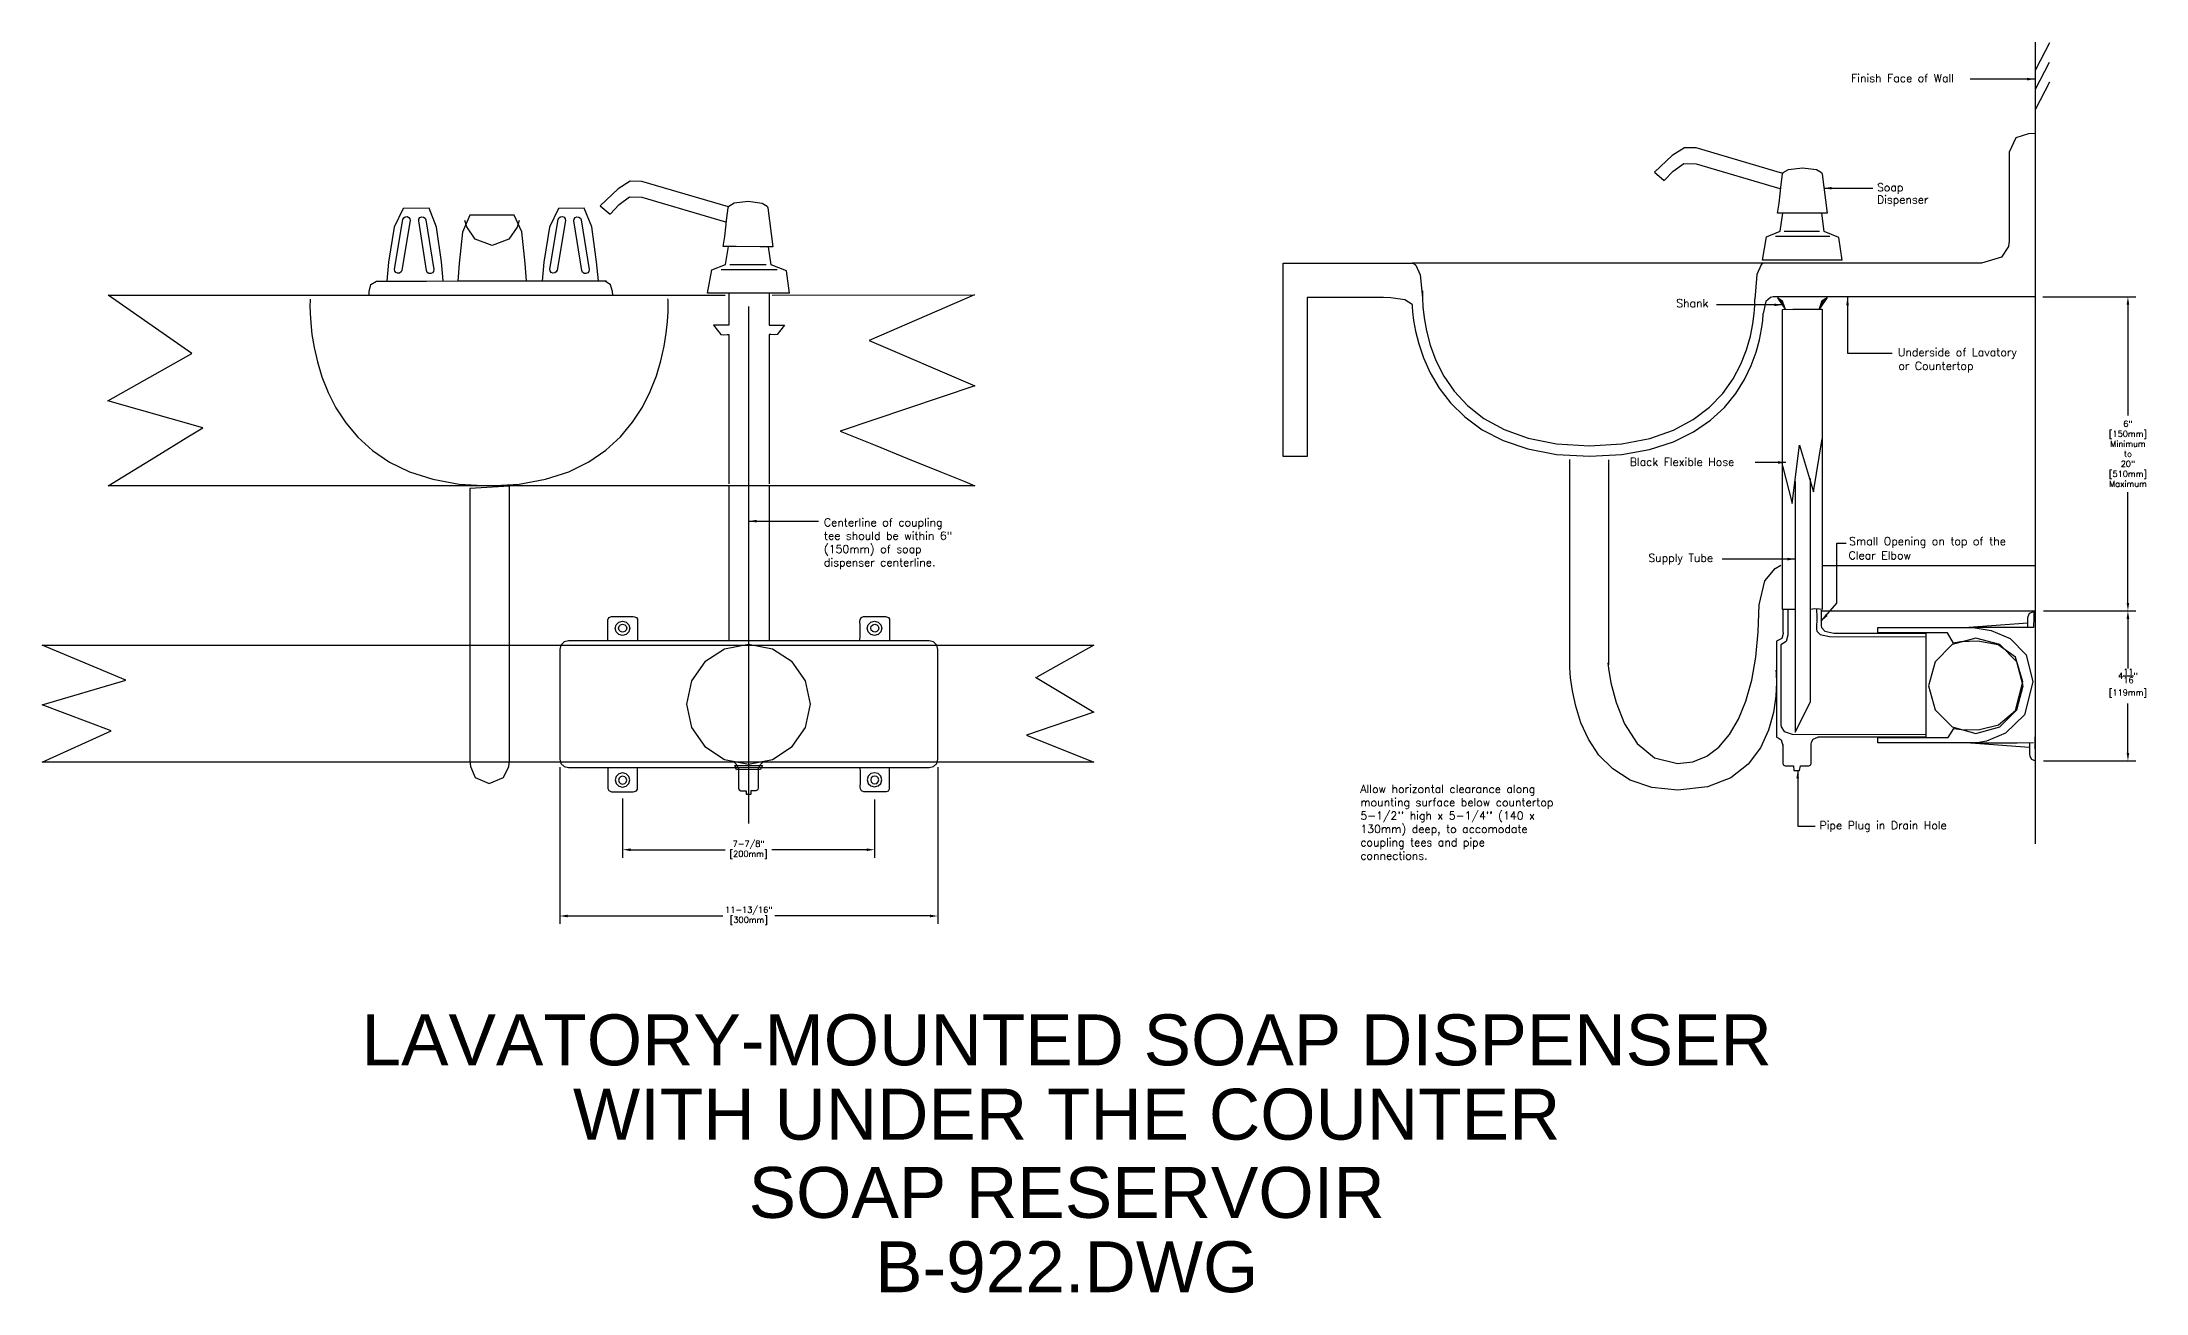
# Model space of a CAD drawing. Header units: inches. Extents: x 14 to 79.8, y -35.5 to 34.6.
# Drawn here: x 14 to 79.8, y -35.5 to 3.6 of the extents above; entities that cross this region are included whole.
import ezdxf
from ezdxf.enums import TextEntityAlignment as Align

# ---------------------------------------------------------------- set-up
doc = ezdxf.new("R2010")
doc.units = ezdxf.units.IN
doc.header["$MEASUREMENT"] = 0
doc.header["$PDMODE"] = 35
doc.header["$PDSIZE"] = 0.000315
doc.layers.get('0').update_dxf_attribs({"linetype": 'CONTINUOUS'})
doc.layers.get('Defpoints').update_dxf_attribs({"linetype": 'CONTINUOUS'})
for name, color, linetype in [('detail', 4, 'CONTINUOUS'), ('dim', 1, 'CONTINUOUS'), ('text', 2, 'CONTINUOUS')]:
    doc.layers.add(name, color=color, linetype=linetype)
doc.styles.add('Arial_5', font='arial.ttf', dxfattribs={"height": 5})
doc.styles.add('DIM_S.5', font='simplex.shx', dxfattribs={"height": 0.1875})
doc.dimstyles.new('DIM_S_7', dxfattribs={"dimtxt": 0.12, "dimasz": 0.25, "dimexe": 0.25, "dimexo": 0.25, "dimgap": 0.09375, "dimtad": 1, "dimtih": 1, "dimtoh": 1, "dimdec": 4, "dimrnd": 0.0625, "dimzin": 0, "dimdsep": 46, "dimlunit": 4, "dimtxsty": 'DIM_S.5', "dimcen": 0.09375, "dimaunit": 1, "dimadec": 0, "dimazin": 0, "dimtfac": 1, "dimtdec": 4, "dimtofl": 0, "dimtmove": 2, "dimatfit": 3, "dimfxl": 1, "dimtolj": 1, "dimtzin": 0, "dimarcsym": 0})

# ---------------------------------------------------------------- blocks, each defined once
blk = doc.blocks.new('TBLK_TX')
at = {"style": 'Arial_5'}
for tag, p in [('TITLE', (0, 0)), ('DWG_NAME', (0, -7.3))]:
    blk.add_attdef(tag, text='', height=5, dxfattribs=at).set_placement(p, align=Align.CENTER)
blk = doc.blocks.new('*D6')
at = {"layer": 'Defpoints', "color": 0, "linetype": 'Continuous'}
for p in [(76.32, -14.173), (76.317, -18.86), (79.203, -18.86)]:
    blk.add_point(p, dxfattribs=at)
at = {"layer": 'dim', "color": 0, "linetype": 'Continuous', "lineweight": -2}
for p, q in [((76.57, -14.173), (79.453, -14.173)), ((79.203, -14.423), (79.203, -15.967)), ((79.203, -18.61), (79.203, -17.065)), ((76.567, -18.86), (79.453, -18.86))]:
    blk.add_line(p, q, dxfattribs=at)
at = {"layer": 'dim', "color": 0, "linetype": 'Continuous'}
for points in [[(79.161, -14.423), (79.244, -14.423), (79.203, -14.173)], [(79.161, -18.61), (79.244, -18.61), (79.203, -18.86)]]:
    blk.add_solid(points, dxfattribs=at)
at = {"layer": 'dim', "color": 0, "linetype": 'Continuous', "char_height": 0.1875, "attachment_point": 5, "style": 'DIM_S.5'}
for s, insert in [('\\A1;4{\\H1.000000x;\\S11/16;}"', (79.203, -16.204)), ('\\A1;[119mm]', (79.203, -16.753))]:
    blk.add_mtext(s, dxfattribs=dict(at, insert=insert))
blk = doc.blocks.new('*D7')
at = {"layer": 'Defpoints', "color": 0, "linetype": 'Continuous'}
for p in [(76.298, -4.362), (76.32, -14.173), (79.203, -14.173)]:
    blk.add_point(p, dxfattribs=at)
at = {"layer": 'dim', "color": 0, "linetype": 'Continuous', "lineweight": -2}
for p, q in [((76.548, -4.362), (79.453, -4.362)), ((79.203, -4.612), (79.203, -8.071)), ((79.203, -13.923), (79.203, -10.464)), ((76.57, -14.173), (79.453, -14.173))]:
    blk.add_line(p, q, dxfattribs=at)
at = {"layer": 'dim', "color": 0, "linetype": 'Continuous'}
for points in [[(79.161, -4.612), (79.244, -4.612), (79.203, -4.362)], [(79.161, -13.923), (79.244, -13.923), (79.203, -14.173)]]:
    blk.add_solid(points, dxfattribs=at)
at = {"layer": 'dim', "color": 0, "linetype": 'Continuous', "insert": (79.203, -9.267), "char_height": 0.1875, "attachment_point": 5, "style": 'DIM_S.5'}
blk.add_mtext('\\A1;6"\\P[150mm]\\PMinimum\\Pto\\P20"\\P[510mm]\\PMaximum', dxfattribs=at)
blk = doc.blocks.new('*D8')
at = {"color": 0, "linetype": 'ByBlock'}
for p, q in [((30.215, -19.05), (30.215, -23.952)), ((42.028, -19.05), (42.028, -23.952)), ((30.465, -23.702), (35.313, -23.702)), ((41.778, -23.702), (36.929, -23.702))]:
    blk.add_line(p, q, dxfattribs=at)
for points in [[(30.465, -23.66), (30.465, -23.744), (30.215, -23.702)], [(41.778, -23.66), (41.778, -23.744), (42.028, -23.702)]]:
    blk.add_solid(points, dxfattribs=at)
at = {"layer": 'Defpoints', "color": 0, "linetype": 'ByBlock'}
for p in [(30.215, -18.8), (42.028, -18.8), (42.028, -23.702)]:
    blk.add_point(p, dxfattribs=at)
at = {"color": 0, "linetype": 'ByBlock', "insert": (36.121, -23.696), "char_height": 0.1875, "attachment_point": 5, "style": 'DIM_S.5'}
blk.add_mtext('\\A1;11-13/16"\\P[300mm]', dxfattribs=at)
blk = doc.blocks.new('*D9')
at = {"layer": 'Defpoints', "color": 0, "linetype": 'Continuous'}
for p in [(32.176, -19.778), (40.051, -19.809), (40.051, -21.632)]:
    blk.add_point(p, dxfattribs=at)
at = {"layer": 'dim', "color": 0, "linetype": 'Continuous', "lineweight": -2}
for p, q in [((32.176, -20.028), (32.176, -21.882)), ((40.051, -20.059), (40.051, -21.882)), ((32.426, -21.632), (35.386, -21.632)), ((39.801, -21.632), (36.841, -21.632))]:
    blk.add_line(p, q, dxfattribs=at)
at = {"layer": 'dim', "color": 0, "linetype": 'Continuous'}
for points in [[(32.426, -21.591), (32.426, -21.674), (32.176, -21.632)], [(39.801, -21.591), (39.801, -21.674), (40.051, -21.632)]]:
    blk.add_solid(points, dxfattribs=at)
at = {"layer": 'dim', "color": 0, "linetype": 'Continuous', "insert": (36.113, -21.632), "char_height": 0.1875, "attachment_point": 5, "style": 'DIM_S.5'}
blk.add_mtext('\\A1;7-7/8"\\P[200mm]', dxfattribs=at)

msp = doc.modelspace()

# ---------------------------------------------------------------- linework, layer by layer
at = {"layer": 'detail', "linetype": 'Continuous'}
for p, q in [((64.96962, 0.05152), (64.41555, -0.47262)), ((65.34957, 0.29549), (64.96962, 0.05152)), ((65.71867, 0.28703), (65.34957, 0.29549)), ((68.41806, -0.50827), (65.71867, 0.28703)), ((64.41555, -0.47262), (64.72032, -0.73087)), ((64.72032, -0.73087), (65.00113, -0.43378)), ((65.00113, -0.43378), (65.33279, -0.19692)), ((65.33279, -0.19692), (65.71079, -0.20739)), ((65.71079, -0.20739), (68.32464, -0.97814)), ((32.03511, -0.99308), (31.48104, -1.51722)), ((32.41506, -0.74912), (32.03511, -0.99308)), ((32.06662, -1.47838), (32.39828, -1.24152)), ((32.39828, -1.24152), (32.77628, -1.25199)), ((32.78416, -0.75757), (32.41506, -0.74912)), ((32.77628, -1.25199), (35.39013, -2.02274)), ((35.48355, -1.55287), (32.78416, -0.75757)), ((31.48104, -1.51722), (31.78581, -1.77547)), ((31.78581, -1.77547), (32.06662, -1.47838)), ((30.49103, -15.10686), (30.35147, -15.14336)), ((41.75113, -15.10686), (30.49103, -15.10686)), ((41.89067, -15.14336), (41.75113, -15.10686)), ((30.25232, -15.23927), (30.21459, -15.3742)), ((30.21459, -15.3742), (30.21459, -18.80028)), ((30.35147, -15.14336), (30.25232, -15.23927)), ((41.98981, -15.23927), (41.89067, -15.14336)), ((42.02752, -15.3742), (41.98981, -15.23927)), ((42.02752, -18.80028), (42.02752, -15.3742)), ((30.21459, -18.80028), (30.25232, -18.93521)), ((30.25232, -18.93521), (30.35147, -19.03115)), ((30.35147, -19.03115), (30.49103, -19.06766)), ((41.75113, -19.06766), (41.89067, -19.03115)), ((41.89067, -19.03115), (41.98981, -18.93521)), ((41.98981, -18.93521), (42.02752, -18.80028)), ((30.49103, -19.06766), (41.75113, -19.06766))]:
    msp.add_line(p, q, dxfattribs=at)
for points in [[(76.30516, 3.59476), (76.30913, -21.45262)], [(76.32259, 2.74306), (76.75866, 3.58631)], [(76.31596, 2.12078), (76.752, 2.96403)], [(76.32433, 1.51449), (76.76041, 2.35775)], [(76.30887, 0.73572), (76.097, 0.73199), (75.70352, 0.59902), (75.49165, 0.15421)], [(75.49165, 0.15421), (75.49165, -0.85743), (75.49165, -2.04302), (75.49165, -2.61357)], [(25.32598, -1.60481), (25.0414, -2.19013), (24.86936, -3.28348), (24.81163, -3.87282)], [(25.05704, -3.49849), (25.31674, -1.94762)], [(25.31674, -1.94762), (25.34133, -1.8949), (25.38838, -1.86203), (25.44786, -1.85601)], [(26.1318, -1.59707), (25.32598, -1.60481)], [(25.44786, -1.85601), (25.50237, -1.8799), (25.53631, -1.92543), (25.54244, -1.98296)], [(25.8085, -1.99179), (25.81522, -1.93433), (25.84957, -1.88909), (25.90431, -1.86575)], [(25.90431, -1.86575), (25.96369, -1.87225), (26.01047, -1.90547), (26.03463, -1.95841)], [(26.03463, -1.95841), (26.2803, -3.51137)], [(26.5725, -3.8627), (26.51692, -3.27397), (26.36339, -2.18177), (26.1318, -1.59707)], [(27.41079, -1.81472), (27.17549, -2.33757), (27.06869, -3.32522), (27.03585, -3.87244)], [(28.79293, -1.80998), (27.41079, -1.81472)], [(29.17302, -3.86771), (29.14, -3.32043), (29.03186, -2.3328), (28.79293, -1.80998)], [(30.17561, -1.60284), (29.89114, -2.18819), (29.71915, -3.2816), (29.66141, -3.87096)], [(29.90667, -3.49652), (30.16637, -1.94565)], [(30.16637, -1.94565), (30.19101, -1.89293), (30.23809, -1.86009), (30.29752, -1.85416)], [(30.98143, -1.59511), (30.17561, -1.60284)], [(30.29752, -1.85416), (30.35201, -1.87796), (30.38599, -1.92347), (30.39223, -1.98099)], [(30.65829, -1.98993), (30.66494, -1.93242), (30.69929, -1.88719), (30.75394, -1.86378)], [(30.75394, -1.86378), (30.81342, -1.87027), (30.86019, -1.9035), (30.88441, -1.95644)], [(30.88441, -1.95644), (31.13008, -3.50941)], [(31.42228, -3.86073), (31.36669, -3.272), (31.21313, -2.1798), (30.98143, -1.59511)], [(70.27117, -3.21516), (67.7853, -3.2133), (67.9127, -2.48583), (68.33464, -2.31361), (68.42193, -1.74672)], [(70.27223, -3.21653), (70.17654, -2.51132), (69.71345, -2.32073), (69.63883, -1.7521)], [(25.54244, -1.98296), (25.28275, -3.53384)], [(26.05421, -3.54486), (25.8085, -1.99179)], [(28.09962, -2.76029), (27.57003, -2.55736), (27.31754, -2.18051), (27.25316, -1.97758)], [(28.94606, -1.9805), (28.88168, -2.18267), (28.62919, -2.55812), (28.09962, -2.76029)], [(30.39223, -1.98099), (30.13254, -3.53187)], [(30.90399, -3.54289), (30.65829, -1.98993)], [(69.8923, -2.48102), (69.43425, -2.4819), (68.62773, -2.48146), (68.19777, -2.48102)], [(69.5659, -2.32421), (69.26074, -2.32421), (68.738, -2.32421), (68.46083, -2.32421)], [(75.49165, -2.61357), (75.46884, -2.79344), (75.25438, -3.12765), (74.62927, -3.30805)], [(37.39221, -4.24609), (34.83173, -4.24412), (34.96288, -3.52346), (35.39745, -3.35283), (35.48742, -2.79132)], [(37.39342, -4.24742), (37.29477, -3.54869), (36.81778, -3.35995), (36.74099, -2.79647)], [(24.26509, -4.31223), (24.26405, -4.19154), (24.31244, -3.97242), (24.4875, -3.86926)], [(24.4875, -3.86926), (24.6957, -3.86975), (25.24445, -3.86946), (26.04862, -3.86861), (27.02312, -3.86745), (28.0828, -3.86621), (29.14256, -3.8651), (30.11727, -3.86438), (30.92181, -3.86425), (31.47107, -3.86497), (31.67993, -3.86675)], [(25.1516, -3.62533), (25.09711, -3.60152), (25.06317, -3.55602), (25.05704, -3.49849)], [(25.28275, -3.53384), (25.25814, -3.58655), (25.2111, -3.61939), (25.1516, -3.62533)], [(26.18464, -3.63741), (26.12519, -3.63097), (26.07841, -3.59775), (26.05421, -3.54486)], [(26.2803, -3.51137), (26.27366, -3.56881), (26.23933, -3.61405), (26.18464, -3.63741)], [(30.00127, -3.62347), (29.94685, -3.59958), (29.9129, -3.55405), (29.90667, -3.49652)], [(30.13254, -3.53187), (30.10788, -3.58459), (30.06077, -3.61745), (30.00127, -3.62347)], [(31.03431, -3.63556), (30.97491, -3.62903), (30.92815, -3.59579), (30.90399, -3.54289)], [(31.13008, -3.50941), (31.12338, -3.56691), (31.08904, -3.61214), (31.03431, -3.63556)], [(31.87439, -4.31235), (31.86503, -4.19752), (31.80174, -3.98428), (31.63166, -3.86953)], [(37.00193, -3.51872), (36.53014, -3.5196), (35.69942, -3.51916), (35.25656, -3.51872)], [(36.66586, -3.36336), (36.35151, -3.36336), (35.81311, -3.36336), (35.52765, -3.36336)], [(55.94914, -4.38716), (53.56224, -4.38462), (53.56065, -9.34522), (52.81487, -9.34522), (52.81567, -3.30816), (56.88043, -3.31313)], [(67.81113, -3.30805), (67.70152, -3.30813), (67.39063, -3.30836), (66.90531, -3.30869), (66.27243, -3.30913), (65.51888, -3.30965), (64.67151, -3.31022), (63.75718, -3.31084), (62.80279, -3.31145), (61.8352, -3.31206), (60.88127, -3.31264), (59.96788, -3.31317), (59.1219, -3.31361), (58.37018, -3.31397), (57.73961, -3.3142), (57.25707, -3.31428), (56.9494, -3.31422), (56.84349, -3.31397)], [(56.88043, -3.31313), (56.95551, -3.37241), (57.0943, -3.67181), (57.16709, -4.3936)], [(67.81113, -3.30805), (67.74138, -3.35971), (67.61239, -3.66073), (67.54458, -4.43021)], [(74.62927, -3.30805), (74.2188, -3.30828), (73.57321, -3.30841), (72.75808, -3.30847), (71.83895, -3.30846), (70.88136, -3.3084), (69.95089, -3.30833), (69.11308, -3.30823), (68.43347, -3.30814), (67.97764, -3.30808), (67.81113, -3.30805)], [(19.06469, -8.4506), (16.09875, -7.61318), (18.72716, -6.12913), (16.10448, -4.31235)], [(16.10448, -4.31235), (16.1675, -4.31233), (16.35088, -4.31229), (16.64597, -4.31223), (17.04416, -4.31216), (17.53687, -4.31207), (18.11547, -4.31197), (18.77134, -4.31185), (19.49588, -4.31171), (20.28049, -4.31159), (21.11655, -4.31146), (21.99544, -4.31131), (22.90856, -4.31118), (23.84731, -4.31104), (24.80307, -4.31092), (25.76721, -4.3108), (26.73115, -4.31069), (27.68627, -4.31061), (28.62396, -4.31053), (29.53561, -4.31047), (30.4126, -4.31044), (31.24632, -4.31043), (32.02818, -4.31044), (32.74955, -4.31048), (33.40183, -4.31056), (33.97641, -4.31067), (34.46467, -4.31082), (34.858, -4.311), (35.1478, -4.31122), (35.32546, -4.31149), (35.38237, -4.31181)], [(22.41766, -4.43615), (22.41534, -4.48807), (22.41299, -4.63586), (22.41751, -4.86753), (22.43583, -5.1711), (22.47486, -5.53459), (22.54151, -5.94604), (22.64268, -6.39343), (22.78528, -6.86481), (22.97625, -7.34821), (23.22247, -7.83162), (23.53086, -8.30308), (23.90835, -8.7506), (24.36184, -9.16221), (24.89824, -9.52592), (25.52446, -9.82976), (26.24741, -10.06174), (27.07401, -10.20989), (28.01116, -10.26223)], [(28.01116, -10.26223), (28.94829, -10.20997), (29.77477, -10.06046), (30.49751, -9.82595), (31.12345, -9.51866), (31.65949, -9.15082), (32.11256, -8.73466), (32.48958, -8.28243), (32.79746, -7.80636), (33.04313, -7.31867), (33.23351, -6.83159), (33.37551, -6.35737), (33.47604, -5.90824), (33.54205, -5.49642), (33.58044, -5.13415), (33.59814, -4.83367), (33.60206, -4.60721), (33.59911, -4.467), (33.59623, -4.42528)], [(35.50113, -4.26518), (35.5006, -5.24546), (35.01725, -5.24796), (35.24715, -5.54106)], [(36.75349, -4.26359), (36.75296, -5.24387), (37.23631, -5.24636), (37.00639, -5.53947)], [(36.85244, -4.31261), (43.17555, -4.30117), (39.87831, -5.73006), (43.18085, -7.13857), (38.97831, -8.55944)], [(56.8419, -4.60443), (56.6127, -4.45255), (56.18172, -4.39572), (55.94914, -4.38716)], [(57.16429, -4.17285), (57.16186, -4.23455), (57.16192, -4.40814), (57.17544, -4.67641), (57.21341, -5.02215), (57.28682, -5.42814), (57.40666, -5.87715), (57.5839, -6.35197), (57.82955, -6.83539), (58.15457, -7.31017), (58.56996, -7.75911), (59.08672, -8.165), (59.71582, -8.51059), (60.46825, -8.77869), (61.35498, -8.95206), (62.38704, -9.01351)], [(62.38704, -9.01351), (63.39662, -8.95409), (64.26542, -8.7874), (65.00399, -8.53009), (65.62287, -8.19879), (66.13258, -7.81014), (66.54367, -7.38079), (66.86668, -6.92736), (67.11215, -6.4665), (67.29062, -6.01487), (67.41263, -5.58907), (67.4887, -5.20576), (67.52941, -4.88158), (67.54525, -4.63317), (67.5468, -4.47716), (67.54458, -4.43021)], [(68.11567, -4.36678), (68.03844, -4.38184), (67.89375, -4.51207), (67.81208, -4.88503)], [(76.29849, -4.36213), (76.13334, -4.3616), (75.6855, -4.36144), (75.0116, -4.36161), (74.16825, -4.36202), (73.21207, -4.36262), (72.19968, -4.36335), (71.1877, -4.36414), (70.23276, -4.36492), (69.39146, -4.36564), (68.72044, -4.36624), (68.2763, -4.36664), (68.11567, -4.36678)], [(68.49534, -4.74929), (68.47919, -4.68), (68.41086, -4.49826), (68.26054, -4.3952)], [(69.5687, -4.7324), (69.58486, -4.66312), (69.65321, -4.48139), (69.80354, -4.37834)], [(36.11333, -4.66932), (36.11333, -20.8108)], [(56.8419, -4.60443), (56.84354, -4.66483), (56.85505, -4.83479), (56.8863, -5.09744), (56.94713, -5.43593), (57.04742, -5.8334), (57.19704, -6.27297), (57.40585, -6.73779), (57.68372, -7.211), (58.04051, -7.67574), (58.48608, -8.11512), (59.03031, -8.51232), (59.68305, -8.85045), (60.45417, -9.11265), (61.35353, -9.28208), (62.39101, -9.34185)], [(62.39101, -9.34185), (63.3893, -9.28662), (64.25673, -9.13206), (65.00252, -8.89293), (65.63585, -8.584), (66.16592, -8.22), (66.60193, -7.81571), (66.95307, -7.38588), (67.22855, -6.94528), (67.43757, -6.50864), (67.58931, -6.09075), (67.69298, -5.70635), (67.75777, -5.37021), (67.79288, -5.09708), (67.80751, -4.90171), (67.81086, -4.88503)], [(68.40712, -4.76107), (68.73205, -4.75285), (69.33138, -4.75025), (69.65508, -4.75104)], [(68.40844, -14.12874), (68.40712, -4.76107)], [(69.65508, -4.75104), (69.64947, -14.12715)], [(35.24715, -5.54106), (35.3163, -5.54667), (35.4418, -5.5433), (35.49708, -5.5417)], [(35.49708, -5.5417), (35.5006, -10.20612)], [(36.75648, -5.54011), (36.75296, -10.20453)], [(37.00639, -5.53947), (36.93729, -5.54508), (36.81183, -5.54171), (36.75648, -5.54011)], [(16.10474, -10.2667), (16.56723, -9.98176), (17.58471, -9.35761), (18.6022, -8.73397), (19.06469, -8.4506)], [(38.97831, -8.55944), (39.28922, -8.68549), (40.06655, -9.00063), (41.07721, -9.4103), (42.08811, -9.81998), (42.86615, -10.13511), (43.17824, -10.26117)], [(68.4098, -9.64033), (68.71166, -10.82089), (68.94646, -8.99942), (69.38254, -10.44994), (69.65094, -8.79708)], [(61.76956, -15.71284), (61.76962, -15.26978), (61.76982, -14.5727), (61.77015, -13.70336), (61.77054, -12.74349), (61.77094, -11.77485), (61.77134, -10.87917), (61.77167, -10.13819), (61.7719, -9.63366), (61.77199, -9.44731)], [(62.97354, -9.45001), (62.97661, -15.85907)], [(43.17824, -10.26117), (43.13519, -10.26118), (43.00836, -10.26122), (42.80183, -10.26128), (42.51968, -10.26137), (42.16602, -10.26148), (41.7449, -10.2616), (41.26045, -10.26175), (40.71673, -10.26192), (40.11783, -10.26209), (39.46783, -10.26228), (38.77083, -10.26249), (38.03092, -10.26271), (37.25218, -10.26293), (36.43869, -10.26316), (35.59454, -10.2634), (34.72383, -10.26365), (33.83064, -10.26389), (32.91905, -10.26414), (31.99315, -10.26439), (31.05702, -10.26464), (30.11476, -10.26489), (29.17046, -10.26513), (28.22819, -10.26537), (27.29204, -10.2656), (26.36611, -10.26582), (25.45448, -10.26604), (24.56124, -10.26624), (23.69047, -10.26642), (22.84626, -10.2666), (22.03269, -10.26676), (21.25386, -10.2669), (20.51385, -10.26702), (19.81674, -10.26712), (19.16664, -10.2672), (18.56761, -10.26726), (18.02375, -10.26729), (17.53914, -10.2673), (17.11788, -10.26728), (16.76404, -10.26722), (16.48173, -10.26714), (16.27501, -10.26703), (16.14799, -10.26688), (16.10474, -10.2667)], [(27.41121, -10.34887), (27.4111, -10.51615), (27.41081, -10.97863), (27.4104, -11.67724), (27.4099, -12.55293), (27.40936, -13.54662), (27.40884, -14.59927), (27.40838, -15.65179), (27.40802, -16.64514), (27.40782, -17.52024), (27.40782, -18.21805), (27.40808, -18.67949), (27.40863, -18.84551)], [(28.64329, -18.83998), (28.64875, -10.27628)], [(35.4987, -10.24333), (35.5006, -15.09212)], [(36.7539, -10.27132), (36.75595, -15.12012)], [(68.81239, -10.13442), (68.81239, -17.96003), (69.28192, -17.01559), (69.28192, -10.03324)], [(67.68145, -13.98603), (67.85766, -13.23055), (68.18655, -12.85234), (68.36382, -12.74902)], [(69.66254, -12.75371), (76.28981, -12.75103)], [(31.71816, -14.48197), (31.72231, -14.44735), (31.7514, -14.38305), (31.83037, -14.34843)], [(31.83037, -14.34843), (32.05715, -14.34843), (32.36073, -14.34843), (32.51269, -14.34843)], [(32.51269, -14.34843), (32.5463, -14.35337), (32.60872, -14.37684), (32.64232, -14.43188)], [(32.64232, -14.43188), (32.64232, -14.64077), (32.64232, -14.94992), (32.64232, -15.10868)], [(39.593, -14.48197), (39.59716, -14.44735), (39.62627, -14.38305), (39.70526, -14.34843)], [(39.70526, -14.34843), (39.93213, -14.34843), (40.23574, -14.34843), (40.38769, -14.34843)], [(40.38769, -14.34843), (40.42127, -14.35337), (40.48363, -14.37684), (40.51721, -14.43188)], [(40.51721, -14.43188), (40.51721, -14.64077), (40.51721, -14.94992), (40.51721, -15.10868)], [(65.13481, -18.94219), (65.61525, -18.88376), (66.04642, -18.70869), (66.42798, -18.42428), (66.7596, -18.03784), (67.04093, -17.55669), (67.27164, -16.98813), (67.45139, -16.33948), (67.57984, -15.61804), (67.65663, -14.83112), (67.68145, -13.98603)], [(68.81239, -14.12662), (68.6632, -14.1267), (68.49139, -14.12725), (68.40844, -14.12874)], [(68.42658, -14.13598), (68.42658, -14.80204)], [(68.57743, -14.1526), (68.57743, -14.81883)], [(69.64947, -14.12715), (69.56976, -14.11926), (69.40739, -14.11162), (69.28192, -14.12662)], [(69.47474, -14.12753), (69.48209, -14.35297), (69.47852, -14.75518)], [(69.61734, -14.15272), (69.62463, -14.34327), (69.62145, -14.64695)], [(69.64575, -14.16924), (76.31982, -14.17257)], [(76.07559, -14.69228), (76.07846, -14.40161)], [(76.07846, -14.40161), (76.08438, -14.346), (76.13131, -14.24352), (76.26303, -14.19068)], [(76.26303, -14.19068), (76.25895, -14.38344), (76.25585, -14.69333), (76.25462, -14.69333)], [(31.71816, -15.10868), (31.72197, -14.94246), (31.72006, -14.64258), (31.71816, -14.48197)], [(31.94493, -14.71594), (31.97646, -14.60325), (32.05931, -14.52311), (32.17583, -14.49261)], [(32.17583, -14.93926), (32.05931, -14.90875), (31.97646, -14.82862), (31.94493, -14.71594)], [(32.05324, -14.71173), (32.07057, -14.64976), (32.11611, -14.60571), (32.18019, -14.58895)], [(32.18019, -14.83462), (32.11611, -14.81787), (32.07057, -14.7738), (32.05324, -14.71173)], [(32.17583, -14.49261), (32.29239, -14.52311), (32.37519, -14.60325), (32.40669, -14.71594)], [(32.40669, -14.71594), (32.37519, -14.82862), (32.29239, -14.90875), (32.17583, -14.93926)], [(32.18019, -14.58895), (32.24426, -14.60571), (32.28985, -14.64976), (32.30721, -14.71173)], [(32.30721, -14.71173), (32.28985, -14.7738), (32.24426, -14.81787), (32.18019, -14.83462)], [(39.593, -15.10868), (39.59681, -14.94246), (39.59491, -14.64258), (39.593, -14.48197)], [(39.81997, -14.71594), (39.85149, -14.60325), (39.93432, -14.52311), (40.05083, -14.49261)], [(40.05083, -14.93926), (39.93432, -14.90875), (39.85149, -14.82862), (39.81997, -14.71594)], [(39.92812, -14.71173), (39.94548, -14.64976), (39.99107, -14.60571), (40.05519, -14.58895)], [(40.05519, -14.83462), (39.99107, -14.81787), (39.94548, -14.7738), (39.92812, -14.71173)], [(40.05083, -14.49261), (40.16734, -14.52311), (40.25017, -14.60325), (40.28169, -14.71594)], [(40.28169, -14.71594), (40.25017, -14.82862), (40.16734, -14.90875), (40.05083, -14.93926)], [(40.05519, -14.58895), (40.11925, -14.60571), (40.16478, -14.64976), (40.1821, -14.71173)], [(40.1821, -14.71173), (40.16478, -14.7738), (40.11925, -14.81787), (40.05519, -14.83462)], [(68.42658, -14.80204), (68.43029, -14.88297), (68.38924, -15.03328), (68.2252, -15.1142)], [(68.2252, -15.1142), (68.2252, -18.12126)], [(68.57743, -14.81883), (68.57683, -14.92594), (68.52777, -15.12487), (68.35942, -15.23199)], [(69.47474, -14.7397), (69.48966, -14.80092), (69.59401, -14.91461), (69.87722, -14.97583)], [(70.01982, -14.86623), (72.88768, -14.86623), (72.88768, -18.12126), (69.51673, -18.12126)], [(69.61734, -14.63006), (69.63224, -14.69129), (69.73659, -14.805), (70.01982, -14.86623)], [(69.87722, -14.97583), (72.88768, -14.98416)], [(74.45402, -15.02356), (73.70769, -15.22655), (73.17724, -15.75995), (72.97538, -16.51038)], [(76.07434, -14.55406), (74.23785, -14.68905)], [(76.25462, -14.69333), (75.7426, -14.69032), (74.78899, -14.6892), (74.27983, -14.68905)], [(75.93254, -16.51038), (75.73067, -15.75995), (75.20024, -15.22655), (74.45402, -15.02356)], [(45.07216, -16.24249), (46.90011, -17.33157), (44.79139, -18.05318), (46.89659, -18.89927), (14.04395, -18.89442), (16.1974, -17.9174), (14.04395, -17.10537), (16.66542, -16.33304), (14.04395, -15.24588), (46.90011, -15.24588), (45.11906, -16.24249)], [(36.11333, -15.21752), (35.36055, -15.36452), (34.7458, -15.76542), (34.33132, -16.36003), (34.17933, -17.08817)], [(38.04718, -17.08817), (37.89521, -16.36003), (37.48078, -15.76542), (36.86609, -15.36452), (36.11333, -15.21752)], [(65.14455, -19.77335), (64.32622, -19.68997), (63.6517, -19.4589), (63.10715, -19.11053), (62.67871, -18.67525), (62.35254, -18.18349), (62.11478, -17.66562), (61.9516, -17.15206), (61.84914, -16.6732), (61.79355, -16.25944), (61.771, -15.9412), (61.76762, -15.74887), (61.76956, -15.71284)], [(68.35942, -15.23199), (68.35942, -17.71625)], [(62.95408, -15.79634), (62.97487, -15.97014), (63.05305, -16.41845), (63.21235, -17.03171), (63.47646, -17.70031), (63.86909, -18.31464), (64.41397, -18.76513), (65.13481, -18.94219)], [(68.20868, -16.02406), (68.21651, -16.12897), (68.2229, -16.41375), (68.2022, -16.83345), (68.12876, -17.34311), (67.97695, -17.8978), (67.7211, -18.45256), (67.33559, -18.96244), (66.79475, -19.3825), (66.07296, -19.66779), (65.14455, -19.77335)], [(72.97538, -16.51038), (73.17724, -17.26087), (73.70769, -17.7943), (74.45402, -17.99731)], [(74.45402, -17.99731), (75.20024, -17.7943), (75.73067, -17.26087), (75.93254, -16.51038)], [(34.17933, -17.08817), (34.33132, -17.81622), (34.7458, -18.41078), (35.36055, -18.81167), (36.11333, -18.95867)], [(36.11333, -18.95867), (36.86609, -18.81167), (37.48078, -18.41078), (37.89521, -17.81622), (38.04718, -17.08817)], [(68.35942, -17.71625), (68.37247, -17.79501), (68.46378, -17.94123), (68.71166, -18.01981)], [(68.2252, -18.12126), (68.27741, -18.13435), (68.37437, -18.20364), (68.42658, -18.37417)], [(68.42458, -18.34493), (68.42458, -18.89307)], [(68.71166, -18.01981), (72.90447, -18.03682)], [(69.3051, -18.33235), (69.32066, -18.27488), (69.36673, -18.17462), (69.51673, -18.12126)], [(69.3051, -18.89738), (69.3051, -18.33235)], [(76.25795, -18.29617), (75.74593, -18.29918), (74.79229, -18.3003), (74.28304, -18.30045)], [(76.12879, -18.43772), (74.29231, -18.30277)], [(76.12943, -18.29693), (76.13292, -18.64925)], [(76.31749, -18.86007), (76.31341, -18.6674), (76.31031, -18.30509), (76.30908, -18.10956)], [(27.40863, -18.84551), (27.42324, -19.03044), (27.56922, -19.37967), (28.0087, -19.56829)], [(28.0087, -19.56829), (28.45781, -19.37947), (28.62106, -19.0288), (28.64329, -18.83998)], [(35.80662, -19.11259), (35.782, -19.06114), (35.73628, -18.96507), (35.65986, -18.89965)], [(36.42424, -19.10221), (36.44887, -19.05069), (36.49463, -18.95462), (36.57115, -18.88915)], [(39.593, -19.05622), (39.5968, -19.22244), (39.59491, -19.52231), (39.593, -19.68293)], [(40.51721, -19.73301), (40.51721, -19.52412), (40.51721, -19.21497), (40.51721, -19.05622)], [(68.42458, -18.89307), (68.42334, -18.92368), (68.43702, -18.98054), (68.49175, -19.01115)], [(68.49175, -19.01115), (68.59638, -19.01115), (68.70288, -19.01115), (68.75163, -19.01115)], [(68.75163, -19.01115), (68.76841, -19.15454), (68.94445, -19.15454)], [(68.94445, -19.15871), (68.97805, -19.01543)], [(68.97805, -19.01543), (69.02681, -19.01543), (69.13333, -19.01543), (69.23805, -19.01543)], [(69.23805, -19.01543), (69.2927, -18.98483), (69.30635, -18.92799), (69.3051, -18.89738)], [(76.13292, -18.64925), (76.13884, -18.70486), (76.18577, -18.80732), (76.31749, -18.86007)], [(31.71816, -19.06043), (31.72197, -19.22661), (31.72006, -19.52641), (31.71816, -19.68698)], [(31.71816, -19.68698), (31.72231, -19.72164), (31.7514, -19.78602), (31.83037, -19.82068)], [(32.17583, -19.22984), (32.05931, -19.26031), (31.97646, -19.34041), (31.94493, -19.45317)], [(31.94493, -19.45317), (31.97646, -19.56585), (32.05931, -19.64598), (32.17583, -19.67648)], [(32.18019, -19.33447), (32.11611, -19.35123), (32.07057, -19.39526), (32.05324, -19.45722)], [(32.05324, -19.45722), (32.07057, -19.51923), (32.11611, -19.56332), (32.18019, -19.58012)], [(32.40669, -19.45317), (32.37519, -19.34041), (32.29239, -19.26031), (32.17583, -19.22984)], [(32.17583, -19.67648), (32.29239, -19.64598), (32.37519, -19.56585), (32.40669, -19.45317)], [(32.30721, -19.45722), (32.28985, -19.39526), (32.24426, -19.35123), (32.18019, -19.33447)], [(32.18019, -19.58012), (32.24426, -19.56332), (32.28985, -19.51923), (32.30721, -19.45722)], [(32.64232, -19.73721), (32.64232, -19.52833), (32.64232, -19.21918), (32.64232, -19.06043)], [(35.80242, -19.67452), (35.80111, -19.70484), (35.81514, -19.76114), (35.87144, -19.79146)], [(35.80242, -19.098), (35.80242, -19.67452)], [(36.35522, -19.77885), (36.41147, -19.74856), (36.42552, -19.6923), (36.42424, -19.66201)], [(36.42424, -19.66201), (36.42424, -19.10221)], [(39.593, -19.68293), (39.59716, -19.71758), (39.62626, -19.78193), (39.70525, -19.81658)], [(40.05083, -19.22563), (39.93425, -19.25611), (39.85143, -19.33621), (39.81993, -19.44896)], [(39.81993, -19.44896), (39.85143, -19.56165), (39.93425, -19.64178), (40.05083, -19.67228)], [(40.05503, -19.33027), (39.99097, -19.34703), (39.94544, -19.39109), (39.92812, -19.45317)], [(39.92812, -19.45317), (39.94544, -19.51513), (39.99097, -19.55916), (40.05503, -19.57591)], [(40.28169, -19.44896), (40.25017, -19.33621), (40.16734, -19.25611), (40.05083, -19.22563)], [(40.05083, -19.67228), (40.16734, -19.64178), (40.25017, -19.56165), (40.28169, -19.44896)], [(40.18209, -19.45317), (40.16473, -19.39109), (40.11914, -19.34703), (40.05503, -19.33027)], [(40.05503, -19.57591), (40.11914, -19.55916), (40.16473, -19.51513), (40.18209, -19.45317)], [(31.83037, -19.82068), (32.05715, -19.82068), (32.36073, -19.82068), (32.51269, -19.82068)], [(32.51269, -19.82068), (32.5463, -19.81574), (32.60872, -19.79226), (32.64232, -19.73721)], [(35.87144, -19.79146), (35.9524, -19.79146), (36.01223, -19.79146), (36.03559, -19.79146)], [(36.03559, -19.79146), (36.03559, -19.90004), (36.19107, -19.90004)], [(36.19107, -19.88757), (36.19107, -19.77885)], [(36.19107, -19.77885), (36.21441, -19.77885), (36.27423, -19.77885), (36.35522, -19.77885)], [(39.70525, -19.81658), (39.93207, -19.81658), (40.2357, -19.81658), (40.38769, -19.81658)], [(40.38769, -19.81658), (40.42126, -19.81161), (40.48363, -19.78808), (40.51721, -19.73301)]]:
    msp.add_lwpolyline(points, dxfattribs=at)
for points in [[(69.80994, -1.75263), (69.4072, -1.75129), (68.65917, -1.7508), (68.25891, -1.75073), (68.30453, -1.43567), (68.37416, -0.85054), (68.41019, -0.53547), (68.43521, -0.48289), (68.60016, -0.38565), (69.03977, -0.33442), (69.47466, -0.38711), (69.63087, -0.48298), (69.65121, -0.5344)], [(36.87543, -2.79723), (36.47269, -2.79589), (35.72466, -2.7954), (35.3244, -2.79534), (35.37002, -2.48027), (35.43965, -1.89514), (35.47568, -1.58007), (35.50071, -1.52749), (35.66565, -1.43025), (36.10526, -1.37902), (36.54015, -1.43171), (36.69636, -1.52758), (36.7167, -1.579)], [(68.49534, -4.74929), (68.47919, -4.68), (68.41086, -4.49826), (68.26054, -4.3952)], [(69.5687, -4.7324), (69.58486, -4.66312), (69.65321, -4.48139), (69.80354, -4.37834)], [(27.41101, -10.34914), (27.41091, -10.51644), (27.41063, -10.97893), (27.41021, -11.67754), (27.4097, -12.55322), (27.40918, -13.5469), (27.40866, -14.59953), (27.40819, -15.65203), (27.40784, -16.64536), (27.40765, -17.52046), (27.40766, -18.21826), (27.40792, -18.67971), (27.40847, -18.84574), (27.42307, -19.03067), (27.56905, -19.37988), (28.00856, -19.56848), (28.45758, -19.37968), (28.62085, -19.02905), (28.64311, -18.84025), (28.64855, -10.2767)], [(41.75113, -19.06766), (41.89067, -19.03115), (41.98981, -18.93521), (42.02752, -18.80028), (42.02752, -15.3742), (41.98981, -15.23927), (41.89067, -15.14336), (41.75113, -15.10686), (30.49103, -15.10686), (30.35147, -15.14336), (30.25232, -15.23927), (30.21459, -15.3742), (30.21459, -18.80028), (30.25232, -18.93521), (30.35147, -19.03115), (30.49103, -19.06766)], [(71.38665, -14.85778), (71.38665, -14.68905), (74.22107, -14.68905), (74.43037, -14.69781), (74.92948, -14.78348), (75.52519, -15.03513), (76.02434, -15.5418), (76.23371, -16.39256), (75.96824, -17.41606), (75.38043, -17.99052), (74.7832, -18.24243), (74.48947, -18.2983), (73.9834, -18.2983), (72.91917, -18.2983), (71.86439, -18.2983), (71.38665, -18.2983), (71.38665, -18.12971), (73.58375, -18.12971), (73.76821, -17.8429), (73.99147, -17.87663), (74.52385, -17.88609), (75.15928, -17.73365), (75.69166, -17.28169), (75.91492, -16.39256), (75.68992, -15.6186), (75.15337, -15.23649), (74.51297, -15.11991), (73.97643, -15.14258), (73.75142, -15.1782), (73.56697, -14.85778)], [(71.38665, -14.85778), (71.38665, -14.68905), (74.22107, -14.68905), (74.43037, -14.69781), (74.92948, -14.78348), (75.52519, -15.03513), (76.02434, -15.5418), (76.23371, -16.39256), (75.96824, -17.41606), (75.38043, -17.99052), (74.7832, -18.24243), (74.48947, -18.2983), (73.9834, -18.2983), (72.91917, -18.2983), (71.86439, -18.2983), (71.38665, -18.2983), (71.38665, -18.12971), (73.58375, -18.12971), (73.76821, -17.8429), (73.99147, -17.87663), (74.52385, -17.88609), (75.15928, -17.73365), (75.69166, -17.28169), (75.91492, -16.39256), (75.68992, -15.6186), (75.15337, -15.23649), (74.51297, -15.11991), (73.97643, -15.14258), (73.75142, -15.1782), (73.56697, -14.85778)], [(35.68112, -18.99796), (35.91882, -18.99796), (36.33311, -18.99796), (36.55353, -18.99796), (36.48444, -19.12331), (35.73294, -19.14001)]]:
    msp.add_lwpolyline(points, close=True, dxfattribs=at)
for points in [[(68.49534, -4.74929), (68.47919, -4.68), (68.26054, -4.3952), (68.41086, -4.49826)], [(69.5687, -4.7324), (69.58486, -4.66312), (69.80354, -4.37834), (69.65321, -4.48139)]]:
    msp.add_solid(points, dxfattribs=at)

# ---------------------------------------------------------------- block references
at = {"layer": 'text', "linetype": 'Continuous', "xscale": 0.3179904000000001, "yscale": 0.3179904000000001, "zscale": 0.3179904000000001}
for p, values in [((46.05161, -28.36633), {'TITLE': 'LAVATORY-MOUNTED SOAP DISPENSER', 'DWG_NAME': 'WITH UNDER THE COUNTER'}), ((46.05161, -33.13244), {'TITLE': 'SOAP RESERVOIR', 'DWG_NAME': 'B-922.DWG'})]:
    msp.add_blockref('TBLK_TX', p, dxfattribs=at).add_auto_attribs(values)

# ---------------------------------------------------------------- texts
at = {"layer": 'dim', "linetype": 'Continuous', "style": 'DIM_S.5'}
for s, p in [('Finish Face of Wall', (70.55503, 2.34634)), ('Soap', (71.36393, -1.06713)), ('Dispenser', (71.36332, -1.45166)), ('Shank', (65.09134, -4.68638)), ('Underside of Lavatory', (72.01533, -6.21877)), ('or Countertop', (72.03243, -6.64282)), ('Black Flexible Hose', (63.63902, -9.64368)), ('Supply Tube', (64.22019, -12.64217)), ('Clear Elbow', (70.47795, -12.5621)), ('Small Opening on top of the', (70.49395, -12.11859)), ('Pipe Plug in Drain Hole', (69.56817, -20.99461))]:
    msp.add_text(s, height=0.25, dxfattribs=at).set_placement(p)
at = {"layer": 'dim', "linetype": 'Continuous', "char_height": 0.25, "attachment_point": 1, "style": 'DIM_S.5'}
for s, insert, width in [('Centerline of coupling tee should be within 6" (150mm) of soap dispenser centerline.', (38.46824, -11.28128), 4.4487936), ("Allow horizontal clearance along mounting surface below countertop 5-1/2'' high x 5-1/4'' (140 x 130mm) deep, to accomodate coupling tees and pipe connections.", (55.2239, -19.60934), 6.5828728)]:
    msp.add_mtext(s, dxfattribs=dict(at, insert=insert, width=width))

# ---------------------------------------------------------------- dimensions: what is measured, and where the dimension line sits
at = {"layer": 'dim', "linetype": 'Continuous'}
dim = msp.add_linear_dim(base=(79.20252, -14.17257), p1=(76.29849, -4.36213), p2=(76.31982, -14.17257), angle=90, text='6"\\P[150mm]\\PMinimum\\Pto\\P20"\\P[510mm]\\PMaximum', dimstyle='DIM_S_7', override={"dimtxt": 0.25, "dimpost": '\\X'}, dxfattribs=at)
dim.commit()
dim.dimension.update_dxf_attribs({"geometry": '*D7', "text_midpoint": (79.20252, -9.26735)})
dim = msp.add_linear_dim(base=(79.20252, -18.86007), p1=(76.31982, -14.17257), p2=(76.31749, -18.86007), angle=90, dimstyle='DIM_S_7', override={"dimtxt": 0.25, "dimpost": '\\X'}, dxfattribs=at)
dim.commit()
dim.dimension.update_dxf_attribs({"geometry": '*D6', "text_midpoint": (79.20252, -16.51632)})
for base, p1, p2, text, override, picture, middle in [((42.02752, -23.70186), (30.21459, -18.80028), (42.02752, -18.80028), '11-13/16"\\P[300mm]', {"dimpost": '\\X'}, '*D8', (36.12105, -23.69623)), ((40.05083, -21.63235), (32.17583, -19.77825), (40.05083, -19.80873), '7-7/8"\\P[200mm]', {"dimtxt": 0.25, "dimpost": '\\X'}, '*D9', (36.11333, -21.63241))]:
    dim = msp.add_linear_dim(base=base, p1=p1, p2=p2, text=text, dimstyle='DIM_S_7', override=override, dxfattribs=at)
    dim.commit()
    dim.dimension.update_dxf_attribs({"geometry": picture, "text_midpoint": middle, "dimtype": 160})

# ---------------------------------------------------------------- leaders
for points in [[(76.30299, 2.43869), (74.27097, 2.43869)], [(69.69893, -0.96893), (71.23631, -0.96893)], [(68.4043, -4.61299), (66.34622, -4.61299)], [(70.44396, -4.37397), (70.44396, -6.11924), (71.84073, -6.11924)], [(68.52076, -9.53515), (67.56048, -9.53515)], [(36.11474, -11.37019), (38.29747, -11.37019)], [(69.62445, -14.49652), (70.10459, -13.92931), (70.10459, -12.05315), (70.40415, -12.05315)], [(68.81694, -12.55491), (66.52536, -12.55491)], [(68.88645, -19.15525), (68.88645, -20.89451), (69.43113, -20.89451)]]:
    msp.add_leader(points, dimstyle='DIM_S_7', dxfattribs=at)

doc.saveas('drawing.dxf')
